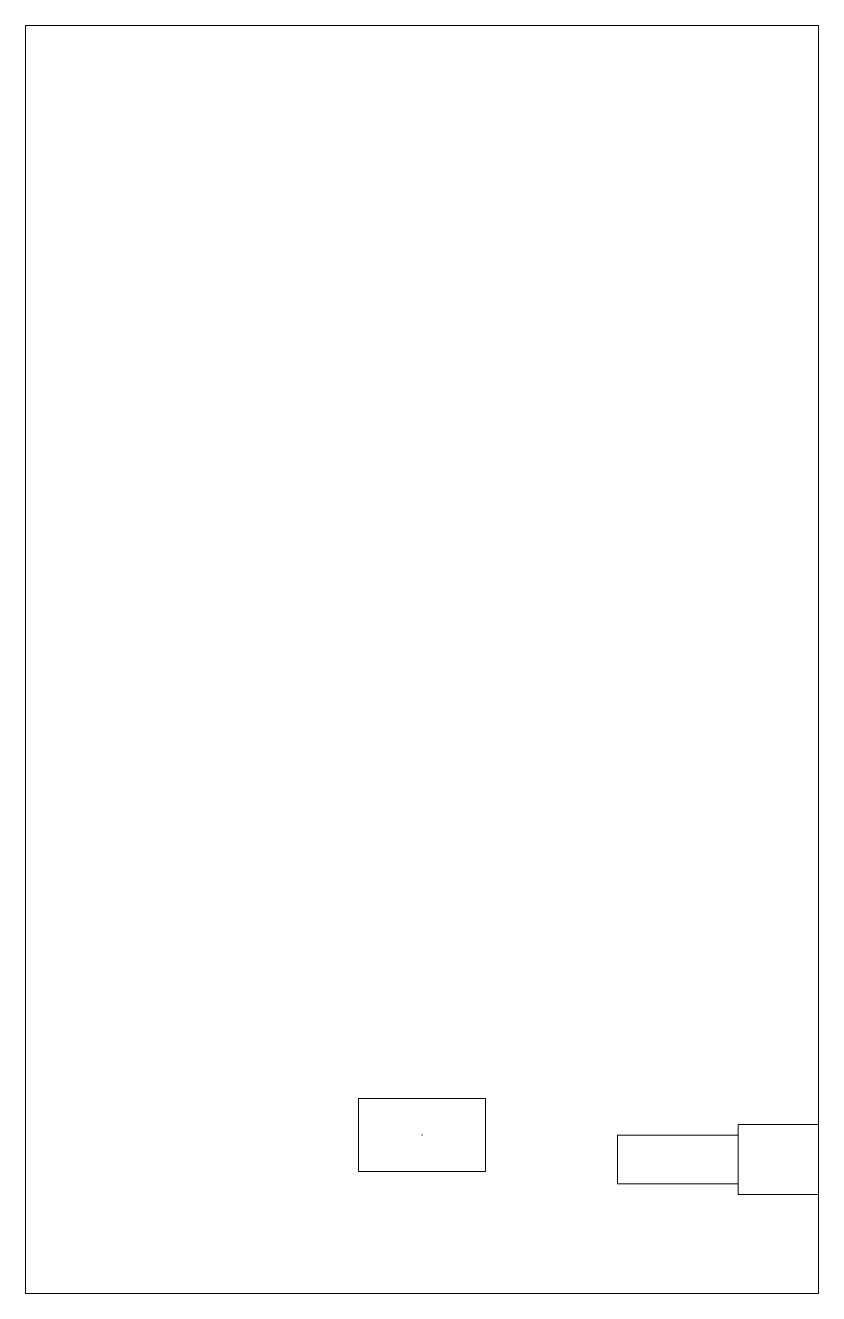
# Model space of a CAD drawing. Header units: millimetres. Extents: x -125 to 125, y 0 to 400.
import ezdxf

# ---------------------------------------------------------------- set-up
doc = ezdxf.new("R2010")
doc.units = ezdxf.units.MM
doc.layers.add('1', color=7, linetype='Continuous', true_color=0xffffff)

msp = doc.modelspace()

# ---------------------------------------------------------------- linework, layer by layer
at = {"layer": '1', "color": 3, "linetype": 'Continuous', "lineweight": 18}
for p, q in [((-125, 400), (125, 400)), ((-125, 0), (-125, 400)), ((125, 400), (125, 0)), ((-20, 61.5), (20, 61.5)), ((-20, 38.5), (-20, 61.5)), ((20, 61.5), (20, 38.5)), ((99.65, 53.3), (125, 53.3)), ((99.65, 53.3), (99.65, 31.3)), ((61.65, 50), (99.65, 50)), ((61.65, 50), (61.65, 34.6)), ((20, 38.5), (-20, 38.5)), ((61.65, 34.6), (99.65, 34.6)), ((99.65, 31.3), (125, 31.3)), ((125, 0), (-125, 0))]:
    msp.add_line(p, q, dxfattribs=at)
msp.add_point((0, 50), dxfattribs=at)

doc.saveas('drawing.dxf')
